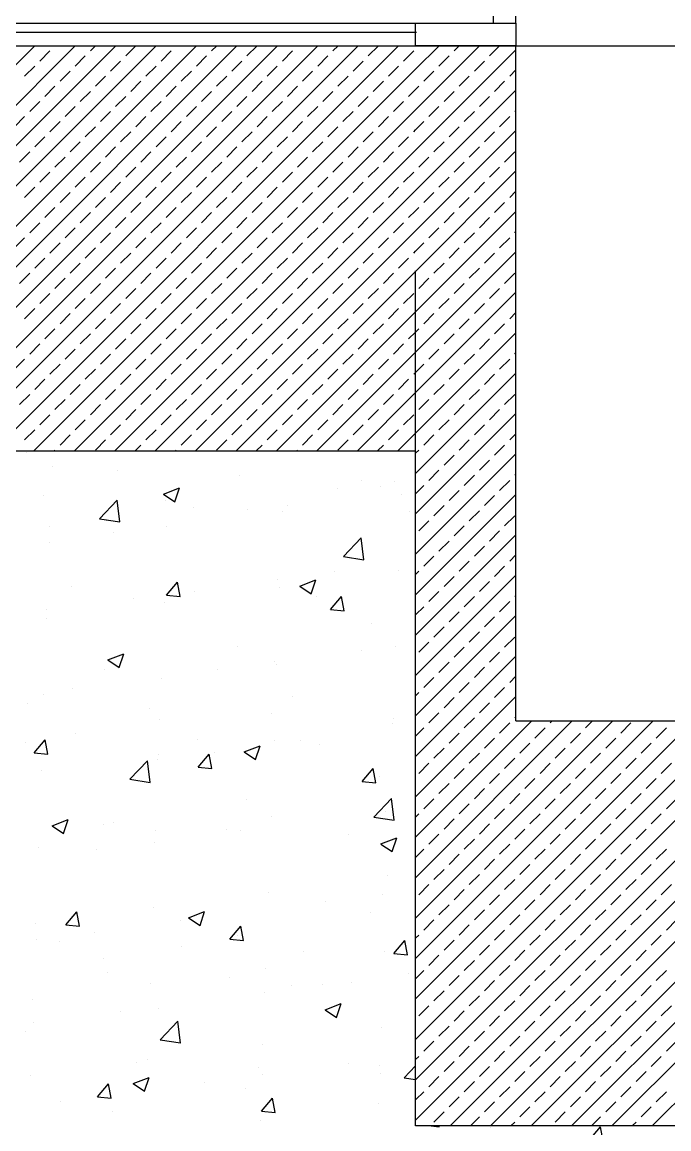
# Model space of a CAD drawing. Header units: millimetres. Extents: x 43168.9 to 43194.6, y -25545.1 to -25543.4.
# Drawn here: x 43181.7017 to 43181.7591, y -25544.8428 to -25544.7445 of the extents above; entities that cross this region are included whole.
import ezdxf

# ---------------------------------------------------------------- set-up
doc = ezdxf.new("R2010")
doc.units = ezdxf.units.MM
doc.header["$LTSCALE"] = 200
doc.linetypes.add('kesit_$0$HIDDEN2', pattern=[0.1875, 0.125, -0.0625])
for name, color, linetype in [('dograma_sgh', 43, 'Continuous'), ('kaplama-gnl_sgh', 30, 'Continuous'), ('kesit_$0$izd-alt_sgh', 8, 'kesit_$0$HIDDEN2'), ('kolon-b.a_sgh', 6, 'Continuous'), ('tarama-betonarme_sgh', 223, 'Continuous'), ('tarama-zemin_sgh', 197, 'Continuous')]:
    doc.layers.add(name, color=color, linetype=linetype)

msp = doc.modelspace()

# ---------------------------------------------------------------- linework, layer by layer
at = {"layer": 'dograma_sgh'}
for p, q in [((43181.743558, -25544.744559), (43181.743558, -25544.660559)), ((43181.745558, -25544.744559), (43181.745558, -25544.660559)), ((43181.736638, -25544.746559), (43181.736638, -25544.744559)), ((43181.736638, -25544.744559), (43181.745558, -25544.744559)), ((43181.745558, -25544.744559), (43181.745558, -25544.746559)), ((43181.745558, -25544.746559), (43181.736638, -25544.746559))]:
    msp.add_line(p, q, dxfattribs=at)
at = {"layer": 'kaplama-gnl_sgh'}
for p, q in [((43181.642638, -25544.744559), (43181.736718, -25544.744559)), ((43181.642638, -25544.745359), (43181.736718, -25544.745359))]:
    msp.add_line(p, q, dxfattribs=at)
at = {"layer": 'kesit_$0$izd-alt_sgh'}
msp.add_line((43181.053617, -25544.746559), (43183.012305, -25544.746559), dxfattribs=at)
at = {"layer": 'kolon-b.a_sgh'}
for p, q in [((43181.143617, -25544.746559), (43181.736638, -25544.746559)), ((43181.745558, -25544.806559), (43181.745558, -25544.746559)), ((43181.736638, -25544.842559), (43181.736638, -25544.766559)), ((43181.135617, -25544.782559), (43181.736638, -25544.782559)), ((43181.745558, -25544.806559), (43181.817638, -25544.806559)), ((43181.825638, -25544.842559), (43181.736638, -25544.842559))]:
    msp.add_line(p, q, dxfattribs=at)
at = {"layer": 'tarama-betonarme_sgh'}
for p, q in [((43181.666806, -25544.782559), (43181.702806, -25544.746559)), ((43181.670398, -25544.782559), (43181.706398, -25544.746559)), ((43181.67399, -25544.782559), (43181.70999, -25544.746559)), ((43181.677582, -25544.782559), (43181.713582, -25544.746559)), ((43181.681174, -25544.782559), (43181.717174, -25544.746559)), ((43181.684766, -25544.782559), (43181.720766, -25544.746559)), ((43181.688358, -25544.782559), (43181.724358, -25544.746559)), ((43181.69195, -25544.782559), (43181.72795, -25544.746559)), ((43181.695542, -25544.782559), (43181.731542, -25544.746559)), ((43181.699135, -25544.782559), (43181.735135, -25544.746559)), ((43181.703246, -25544.747915), (43181.704144, -25544.747017)), ((43181.704593, -25544.746568), (43181.704602, -25544.746559)), ((43181.707736, -25544.747017), (43181.708194, -25544.746559)), ((43181.710879, -25544.747466), (43181.711777, -25544.746568)), ((43181.714022, -25544.747915), (43181.71492, -25544.747017)), ((43181.715369, -25544.746568), (43181.715378, -25544.746559)), ((43181.718512, -25544.747017), (43181.71897, -25544.746559)), ((43181.721655, -25544.747466), (43181.722553, -25544.746568)), ((43181.724798, -25544.747915), (43181.725696, -25544.747017)), ((43181.726145, -25544.746568), (43181.726154, -25544.746559)), ((43181.729288, -25544.747017), (43181.729746, -25544.746559)), ((43181.732431, -25544.747466), (43181.733329, -25544.746568)), ((43181.735574, -25544.747915), (43181.736473, -25544.747017)), ((43181.736638, -25544.748648), (43181.738727, -25544.746559)), ((43181.736638, -25544.75224), (43181.742319, -25544.746559)), ((43181.736638, -25544.755832), (43181.745558, -25544.746912)), ((43181.736922, -25544.746568), (43181.736931, -25544.746559)), ((43181.740065, -25544.747017), (43181.740523, -25544.746559)), ((43181.743208, -25544.747466), (43181.744106, -25544.746568)), ((43181.706389, -25544.748364), (43181.707287, -25544.747466)), ((43181.709532, -25544.748813), (43181.71043, -25544.747915)), ((43181.717165, -25544.748364), (43181.718063, -25544.747466)), ((43181.720308, -25544.748813), (43181.721206, -25544.747915)), ((43181.727941, -25544.748364), (43181.728839, -25544.747466)), ((43181.731084, -25544.748813), (43181.731982, -25544.747915)), ((43181.738718, -25544.748364), (43181.739616, -25544.747466)), ((43181.741861, -25544.748813), (43181.742759, -25544.747915)), ((43181.701899, -25544.749262), (43181.702797, -25544.748364)), ((43181.702727, -25544.782559), (43181.736638, -25544.748648)), ((43181.705042, -25544.749711), (43181.70594, -25544.748813)), ((43181.712675, -25544.749262), (43181.713573, -25544.748364)), ((43181.715818, -25544.749711), (43181.716716, -25544.748813)), ((43181.723451, -25544.749262), (43181.724349, -25544.748364)), ((43181.726594, -25544.749711), (43181.727492, -25544.748813)), ((43181.734227, -25544.749262), (43181.735125, -25544.748364)), ((43181.737371, -25544.749711), (43181.738269, -25544.748813)), ((43181.745004, -25544.749262), (43181.745558, -25544.748708)), ((43181.708185, -25544.75016), (43181.709083, -25544.749262)), ((43181.711328, -25544.750609), (43181.712226, -25544.749711)), ((43181.718961, -25544.75016), (43181.719859, -25544.749262)), ((43181.722104, -25544.750609), (43181.723002, -25544.749711)), ((43181.729737, -25544.75016), (43181.730635, -25544.749262)), ((43181.73288, -25544.750609), (43181.733778, -25544.749711)), ((43181.740514, -25544.75016), (43181.741412, -25544.749262)), ((43181.743657, -25544.750609), (43181.744555, -25544.749711)), ((43181.703695, -25544.751058), (43181.704593, -25544.75016)), ((43181.706838, -25544.751507), (43181.707736, -25544.750609)), ((43181.709981, -25544.751956), (43181.710879, -25544.751058)), ((43181.714471, -25544.751058), (43181.715369, -25544.75016)), ((43181.717614, -25544.751507), (43181.718512, -25544.750609)), ((43181.720757, -25544.751956), (43181.721655, -25544.751058)), ((43181.725247, -25544.751058), (43181.726145, -25544.75016)), ((43181.72839, -25544.751507), (43181.729288, -25544.750609)), ((43181.731533, -25544.751956), (43181.732431, -25544.751058)), ((43181.736024, -25544.751058), (43181.736638, -25544.750444)), ((43181.736638, -25544.750444), (43181.736922, -25544.75016)), ((43181.736638, -25544.759424), (43181.745558, -25544.750504)), ((43181.739167, -25544.751507), (43181.740065, -25544.750609)), ((43181.74231, -25544.751956), (43181.743208, -25544.751058)), ((43181.702348, -25544.752405), (43181.703246, -25544.751507)), ((43181.705491, -25544.752854), (43181.706389, -25544.751956)), ((43181.713124, -25544.752405), (43181.714022, -25544.751507)), ((43181.716267, -25544.752854), (43181.717165, -25544.751956)), ((43181.7239, -25544.752405), (43181.724798, -25544.751507)), ((43181.727043, -25544.752854), (43181.727941, -25544.751956)), ((43181.734676, -25544.752405), (43181.735574, -25544.751507)), ((43181.73782, -25544.752854), (43181.738718, -25544.751956)), ((43181.701001, -25544.753752), (43181.701899, -25544.752854)), ((43181.706319, -25544.782559), (43181.736638, -25544.75224)), ((43181.708634, -25544.753303), (43181.709532, -25544.752405)), ((43181.711777, -25544.753752), (43181.712675, -25544.752854)), ((43181.71941, -25544.753303), (43181.720308, -25544.752405)), ((43181.722553, -25544.753752), (43181.723451, -25544.752854)), ((43181.730186, -25544.753303), (43181.731084, -25544.752405)), ((43181.733329, -25544.753752), (43181.734227, -25544.752854)), ((43181.740963, -25544.753303), (43181.741861, -25544.752405)), ((43181.744106, -25544.753752), (43181.745004, -25544.752854)), ((43181.745453, -25544.752405), (43181.745558, -25544.7523)), ((43181.704144, -25544.754201), (43181.705042, -25544.753303)), ((43181.707287, -25544.75465), (43181.708185, -25544.753752)), ((43181.71492, -25544.754201), (43181.715818, -25544.753303)), ((43181.718063, -25544.75465), (43181.718961, -25544.753752)), ((43181.725696, -25544.754201), (43181.726594, -25544.753303)), ((43181.728839, -25544.75465), (43181.729737, -25544.753752)), ((43181.736473, -25544.754201), (43181.736638, -25544.754036)), ((43181.736638, -25544.754036), (43181.737371, -25544.753303)), ((43181.739616, -25544.75465), (43181.740514, -25544.753752)), ((43181.702797, -25544.755548), (43181.703695, -25544.75465)), ((43181.71043, -25544.755099), (43181.711328, -25544.754201)), ((43181.713573, -25544.755548), (43181.714471, -25544.75465)), ((43181.721206, -25544.755099), (43181.722104, -25544.754201)), ((43181.724349, -25544.755548), (43181.725247, -25544.75465)), ((43181.731982, -25544.755099), (43181.73288, -25544.754201)), ((43181.735125, -25544.755548), (43181.736024, -25544.75465)), ((43181.736638, -25544.763016), (43181.745558, -25544.754096)), ((43181.742759, -25544.755099), (43181.743657, -25544.754201)), ((43181.70145, -25544.756895), (43181.702348, -25544.755997)), ((43181.70594, -25544.755997), (43181.706838, -25544.755099)), ((43181.709083, -25544.756446), (43181.709981, -25544.755548)), ((43181.709911, -25544.782559), (43181.736638, -25544.755832)), ((43181.712226, -25544.756895), (43181.713124, -25544.755997)), ((43181.716716, -25544.755997), (43181.717614, -25544.755099)), ((43181.719859, -25544.756446), (43181.720757, -25544.755548)), ((43181.723002, -25544.756895), (43181.7239, -25544.755997)), ((43181.727492, -25544.755997), (43181.72839, -25544.755099)), ((43181.730635, -25544.756446), (43181.731533, -25544.755548)), ((43181.733778, -25544.756895), (43181.734676, -25544.755997)), ((43181.738269, -25544.755997), (43181.739167, -25544.755099)), ((43181.741412, -25544.756446), (43181.74231, -25544.755548)), ((43181.744555, -25544.756895), (43181.745453, -25544.755997)), ((43181.704593, -25544.757344), (43181.705491, -25544.756446)), ((43181.707736, -25544.757793), (43181.708634, -25544.756895)), ((43181.715369, -25544.757344), (43181.716267, -25544.756446)), ((43181.718512, -25544.757793), (43181.71941, -25544.756895)), ((43181.726145, -25544.757344), (43181.727043, -25544.756446)), ((43181.729288, -25544.757793), (43181.730186, -25544.756895)), ((43181.736922, -25544.757344), (43181.73782, -25544.756446)), ((43181.740065, -25544.757793), (43181.740963, -25544.756895)), ((43181.703246, -25544.758691), (43181.704144, -25544.757793)), ((43181.710879, -25544.758242), (43181.711777, -25544.757344)), ((43181.714022, -25544.758691), (43181.71492, -25544.757793)), ((43181.721655, -25544.758242), (43181.722553, -25544.757344)), ((43181.724798, -25544.758691), (43181.725696, -25544.757793)), ((43181.732431, -25544.758242), (43181.733329, -25544.757344)), ((43181.735574, -25544.758691), (43181.736473, -25544.757793)), ((43181.736638, -25544.766608), (43181.745558, -25544.757688)), ((43181.743208, -25544.758242), (43181.744106, -25544.757344)), ((43181.706389, -25544.75914), (43181.707287, -25544.758242)), ((43181.709532, -25544.759589), (43181.71043, -25544.758691)), ((43181.717165, -25544.75914), (43181.718063, -25544.758242)), ((43181.720308, -25544.759589), (43181.721206, -25544.758691)), ((43181.727941, -25544.75914), (43181.728839, -25544.758242)), ((43181.731084, -25544.759589), (43181.731982, -25544.758691)), ((43181.738718, -25544.75914), (43181.739616, -25544.758242)), ((43181.741861, -25544.759589), (43181.742759, -25544.758691)), ((43181.701899, -25544.760038), (43181.702797, -25544.75914)), ((43181.705042, -25544.760487), (43181.70594, -25544.759589)), ((43181.712675, -25544.760038), (43181.713573, -25544.75914)), ((43181.713503, -25544.782559), (43181.736638, -25544.759424)), ((43181.715818, -25544.760487), (43181.716716, -25544.759589)), ((43181.723451, -25544.760038), (43181.724349, -25544.75914)), ((43181.726594, -25544.760487), (43181.727492, -25544.759589)), ((43181.734227, -25544.760038), (43181.735125, -25544.75914)), ((43181.737371, -25544.760487), (43181.738269, -25544.759589)), ((43181.745004, -25544.760038), (43181.745558, -25544.759484)), ((43181.703695, -25544.761835), (43181.704593, -25544.760936)), ((43181.708185, -25544.760936), (43181.709083, -25544.760038)), ((43181.711328, -25544.761386), (43181.712226, -25544.760487)), ((43181.714471, -25544.761835), (43181.715369, -25544.760936)), ((43181.718961, -25544.760936), (43181.719859, -25544.760038)), ((43181.722104, -25544.761386), (43181.723002, -25544.760487)), ((43181.725247, -25544.761835), (43181.726145, -25544.760936)), ((43181.729737, -25544.760936), (43181.730635, -25544.760038)), ((43181.73288, -25544.761386), (43181.733778, -25544.760487)), ((43181.736638, -25544.76122), (43181.736922, -25544.760936)), ((43181.740514, -25544.760936), (43181.741412, -25544.760038)), ((43181.743657, -25544.761386), (43181.744555, -25544.760487)), ((43181.706838, -25544.762284), (43181.707736, -25544.761386)), ((43181.709981, -25544.762733), (43181.710879, -25544.761835)), ((43181.717614, -25544.762284), (43181.718512, -25544.761386)), ((43181.720757, -25544.762733), (43181.721655, -25544.761835)), ((43181.72839, -25544.762284), (43181.729288, -25544.761386)), ((43181.731533, -25544.762733), (43181.732431, -25544.761835)), ((43181.736024, -25544.761835), (43181.736638, -25544.76122)), ((43181.736638, -25544.770201), (43181.745558, -25544.761281)), ((43181.739167, -25544.762284), (43181.740065, -25544.761386)), ((43181.74231, -25544.762733), (43181.743208, -25544.761835)), ((43181.702348, -25544.763182), (43181.703246, -25544.762284)), ((43181.705491, -25544.763631), (43181.706389, -25544.762733)), ((43181.713124, -25544.763182), (43181.714022, -25544.762284)), ((43181.716267, -25544.763631), (43181.717165, -25544.762733)), ((43181.7239, -25544.763182), (43181.724798, -25544.762284)), ((43181.727043, -25544.763631), (43181.727941, -25544.762733)), ((43181.734676, -25544.763182), (43181.735574, -25544.762284)), ((43181.73782, -25544.763631), (43181.738718, -25544.762733)), ((43181.701001, -25544.764529), (43181.701899, -25544.763631)), ((43181.708634, -25544.76408), (43181.709532, -25544.763182)), ((43181.711777, -25544.764529), (43181.712675, -25544.763631)), ((43181.717095, -25544.782559), (43181.736638, -25544.763016)), ((43181.71941, -25544.76408), (43181.720308, -25544.763182)), ((43181.722553, -25544.764529), (43181.723451, -25544.763631)), ((43181.730186, -25544.76408), (43181.731084, -25544.763182)), ((43181.733329, -25544.764529), (43181.734227, -25544.763631)), ((43181.740963, -25544.76408), (43181.741861, -25544.763182)), ((43181.744106, -25544.764529), (43181.745004, -25544.763631)), ((43181.745453, -25544.763182), (43181.745558, -25544.763077)), ((43181.704144, -25544.764978), (43181.705042, -25544.76408)), ((43181.707287, -25544.765427), (43181.708185, -25544.764529)), ((43181.71492, -25544.764978), (43181.715818, -25544.76408)), ((43181.718063, -25544.765427), (43181.718961, -25544.764529)), ((43181.725696, -25544.764978), (43181.726594, -25544.76408)), ((43181.728839, -25544.765427), (43181.729737, -25544.764529)), ((43181.736473, -25544.764978), (43181.736638, -25544.764812)), ((43181.736638, -25544.764812), (43181.737371, -25544.76408)), ((43181.736638, -25544.773793), (43181.745558, -25544.764873)), ((43181.739616, -25544.765427), (43181.740514, -25544.764529)), ((43181.702797, -25544.766325), (43181.703695, -25544.765427)), ((43181.70594, -25544.766774), (43181.706838, -25544.765876)), ((43181.71043, -25544.765876), (43181.711328, -25544.764978)), ((43181.713573, -25544.766325), (43181.714471, -25544.765427)), ((43181.716716, -25544.766774), (43181.717614, -25544.765876)), ((43181.721206, -25544.765876), (43181.722104, -25544.764978)), ((43181.724349, -25544.766325), (43181.725247, -25544.765427)), ((43181.727492, -25544.766774), (43181.72839, -25544.765876)), ((43181.731982, -25544.765876), (43181.73288, -25544.764978)), ((43181.735125, -25544.766325), (43181.736024, -25544.765427)), ((43181.738269, -25544.766774), (43181.739167, -25544.765876)), ((43181.742759, -25544.765876), (43181.743657, -25544.764978)), ((43181.70145, -25544.767672), (43181.702348, -25544.766774)), ((43181.709083, -25544.767223), (43181.709981, -25544.766325)), ((43181.712226, -25544.767672), (43181.713124, -25544.766774)), ((43181.719859, -25544.767223), (43181.720757, -25544.766325)), ((43181.720687, -25544.782559), (43181.736638, -25544.766608)), ((43181.723002, -25544.767672), (43181.7239, -25544.766774)), ((43181.730635, -25544.767223), (43181.731533, -25544.766325)), ((43181.733778, -25544.767672), (43181.734676, -25544.766774)), ((43181.741412, -25544.767223), (43181.74231, -25544.766325)), ((43181.744555, -25544.767672), (43181.745453, -25544.766774)), ((43181.704593, -25544.768121), (43181.705491, -25544.767223)), ((43181.707736, -25544.76857), (43181.708634, -25544.767672)), ((43181.715369, -25544.768121), (43181.716267, -25544.767223)), ((43181.718512, -25544.76857), (43181.71941, -25544.767672)), ((43181.726145, -25544.768121), (43181.727043, -25544.767223)), ((43181.729288, -25544.76857), (43181.730186, -25544.767672)), ((43181.736922, -25544.768121), (43181.73782, -25544.767223)), ((43181.740065, -25544.76857), (43181.740963, -25544.767672)), ((43181.703246, -25544.769468), (43181.704144, -25544.76857)), ((43181.710879, -25544.769019), (43181.711777, -25544.768121)), ((43181.714022, -25544.769468), (43181.71492, -25544.76857)), ((43181.721655, -25544.769019), (43181.722553, -25544.768121)), ((43181.724798, -25544.769468), (43181.725696, -25544.76857)), ((43181.732431, -25544.769019), (43181.733329, -25544.768121)), ((43181.735574, -25544.769468), (43181.736473, -25544.76857)), ((43181.736638, -25544.777385), (43181.745558, -25544.768465)), ((43181.743208, -25544.769019), (43181.744106, -25544.768121)), ((43181.706389, -25544.769917), (43181.707287, -25544.769019)), ((43181.709532, -25544.770366), (43181.71043, -25544.769468)), ((43181.717165, -25544.769917), (43181.718063, -25544.769019)), ((43181.720308, -25544.770366), (43181.721206, -25544.769468)), ((43181.727941, -25544.769917), (43181.728839, -25544.769019)), ((43181.731084, -25544.770366), (43181.731982, -25544.769468)), ((43181.738718, -25544.769917), (43181.739616, -25544.769019)), ((43181.741861, -25544.770366), (43181.742759, -25544.769468)), ((43181.701899, -25544.770815), (43181.702797, -25544.769917)), ((43181.705042, -25544.771264), (43181.70594, -25544.770366)), ((43181.712675, -25544.770815), (43181.713573, -25544.769917)), ((43181.715818, -25544.771264), (43181.716716, -25544.770366)), ((43181.723451, -25544.770815), (43181.724349, -25544.769917)), ((43181.724279, -25544.782559), (43181.736638, -25544.770201)), ((43181.726594, -25544.771264), (43181.727492, -25544.770366)), ((43181.734227, -25544.770815), (43181.735125, -25544.769917)), ((43181.737371, -25544.771264), (43181.738269, -25544.770366)), ((43181.745004, -25544.770815), (43181.745558, -25544.770261)), ((43181.703695, -25544.772611), (43181.704593, -25544.771713)), ((43181.708185, -25544.771713), (43181.709083, -25544.770815)), ((43181.711328, -25544.772162), (43181.712226, -25544.771264)), ((43181.714471, -25544.772611), (43181.715369, -25544.771713)), ((43181.718961, -25544.771713), (43181.719859, -25544.770815)), ((43181.722104, -25544.772162), (43181.723002, -25544.771264)), ((43181.725247, -25544.772611), (43181.726145, -25544.771713)), ((43181.729737, -25544.771713), (43181.730635, -25544.770815)), ((43181.73288, -25544.772162), (43181.733778, -25544.771264)), ((43181.736638, -25544.771997), (43181.736922, -25544.771713)), ((43181.740514, -25544.771713), (43181.741412, -25544.770815)), ((43181.743657, -25544.772162), (43181.744555, -25544.771264)), ((43181.706838, -25544.77306), (43181.707736, -25544.772162)), ((43181.709981, -25544.773509), (43181.710879, -25544.772611)), ((43181.717614, -25544.77306), (43181.718512, -25544.772162)), ((43181.720757, -25544.773509), (43181.721655, -25544.772611)), ((43181.72839, -25544.77306), (43181.729288, -25544.772162)), ((43181.731533, -25544.773509), (43181.732431, -25544.772611)), ((43181.736024, -25544.772611), (43181.736638, -25544.771997)), ((43181.736638, -25544.780977), (43181.745558, -25544.772057)), ((43181.739167, -25544.77306), (43181.740065, -25544.772162)), ((43181.74231, -25544.773509), (43181.743208, -25544.772611)), ((43181.702348, -25544.773958), (43181.703246, -25544.77306)), ((43181.705491, -25544.774407), (43181.706389, -25544.773509)), ((43181.713124, -25544.773958), (43181.714022, -25544.77306)), ((43181.716267, -25544.774407), (43181.717165, -25544.773509)), ((43181.7239, -25544.773958), (43181.724798, -25544.77306)), ((43181.727043, -25544.774407), (43181.727941, -25544.773509)), ((43181.734676, -25544.773958), (43181.735574, -25544.77306)), ((43181.73782, -25544.774407), (43181.738718, -25544.773509)), ((43181.701001, -25544.775305), (43181.701899, -25544.774407)), ((43181.708634, -25544.774856), (43181.709532, -25544.773958)), ((43181.711777, -25544.775305), (43181.712675, -25544.774407)), ((43181.71941, -25544.774856), (43181.720308, -25544.773958)), ((43181.722553, -25544.775305), (43181.723451, -25544.774407)), ((43181.727871, -25544.782559), (43181.736638, -25544.773793)), ((43181.730186, -25544.774856), (43181.731084, -25544.773958)), ((43181.733329, -25544.775305), (43181.734227, -25544.774407)), ((43181.740963, -25544.774856), (43181.741861, -25544.773958)), ((43181.744106, -25544.775305), (43181.745004, -25544.774407)), ((43181.745453, -25544.773958), (43181.745558, -25544.773853)), ((43181.704144, -25544.775754), (43181.705042, -25544.774856)), ((43181.707287, -25544.776203), (43181.708185, -25544.775305)), ((43181.71492, -25544.775754), (43181.715818, -25544.774856)), ((43181.718063, -25544.776203), (43181.718961, -25544.775305)), ((43181.725696, -25544.775754), (43181.726594, -25544.774856)), ((43181.728839, -25544.776203), (43181.729737, -25544.775305)), ((43181.736473, -25544.775754), (43181.736638, -25544.775589)), ((43181.736638, -25544.775589), (43181.737371, -25544.774856)), ((43181.736638, -25544.784569), (43181.745558, -25544.775649)), ((43181.739616, -25544.776203), (43181.740514, -25544.775305)), ((43181.702797, -25544.777101), (43181.703695, -25544.776203)), ((43181.70594, -25544.77755), (43181.706838, -25544.776652)), ((43181.71043, -25544.776652), (43181.711328, -25544.775754)), ((43181.713573, -25544.777101), (43181.714471, -25544.776203)), ((43181.716716, -25544.77755), (43181.717614, -25544.776652)), ((43181.721206, -25544.776652), (43181.722104, -25544.775754)), ((43181.724349, -25544.777101), (43181.725247, -25544.776203)), ((43181.727492, -25544.77755), (43181.72839, -25544.776652)), ((43181.731982, -25544.776652), (43181.73288, -25544.775754)), ((43181.735125, -25544.777101), (43181.736024, -25544.776203)), ((43181.738269, -25544.77755), (43181.739167, -25544.776652)), ((43181.742759, -25544.776652), (43181.743657, -25544.775754)), ((43181.70145, -25544.778448), (43181.702348, -25544.77755)), ((43181.709083, -25544.777999), (43181.709981, -25544.777101)), ((43181.712226, -25544.778448), (43181.713124, -25544.77755)), ((43181.719859, -25544.777999), (43181.720757, -25544.777101)), ((43181.723002, -25544.778448), (43181.7239, -25544.77755)), ((43181.730635, -25544.777999), (43181.731533, -25544.777101)), ((43181.731464, -25544.782559), (43181.736638, -25544.777385)), ((43181.733778, -25544.778448), (43181.734676, -25544.77755)), ((43181.741412, -25544.777999), (43181.74231, -25544.777101)), ((43181.744555, -25544.778448), (43181.745453, -25544.77755)), ((43181.704593, -25544.778897), (43181.705491, -25544.777999)), ((43181.707736, -25544.779346), (43181.708634, -25544.778448)), ((43181.715369, -25544.778897), (43181.716267, -25544.777999)), ((43181.718512, -25544.779346), (43181.71941, -25544.778448)), ((43181.726145, -25544.778897), (43181.727043, -25544.777999)), ((43181.729288, -25544.779346), (43181.730186, -25544.778448)), ((43181.736922, -25544.778897), (43181.73782, -25544.777999)), ((43181.740065, -25544.779346), (43181.740963, -25544.778448)), ((43181.703246, -25544.780244), (43181.704144, -25544.779346)), ((43181.710879, -25544.779795), (43181.711777, -25544.778897)), ((43181.714022, -25544.780244), (43181.71492, -25544.779346)), ((43181.721655, -25544.779795), (43181.722553, -25544.778897)), ((43181.724798, -25544.780244), (43181.725696, -25544.779346)), ((43181.732431, -25544.779795), (43181.733329, -25544.778897)), ((43181.735574, -25544.780244), (43181.736473, -25544.779346)), ((43181.736638, -25544.788161), (43181.745558, -25544.779241)), ((43181.743208, -25544.779795), (43181.744106, -25544.778897)), ((43181.706389, -25544.780693), (43181.707287, -25544.779795)), ((43181.709532, -25544.781142), (43181.71043, -25544.780244)), ((43181.717165, -25544.780693), (43181.718063, -25544.779795)), ((43181.720308, -25544.781142), (43181.721206, -25544.780244)), ((43181.727941, -25544.780693), (43181.728839, -25544.779795)), ((43181.731084, -25544.781142), (43181.731982, -25544.780244)), ((43181.738718, -25544.780693), (43181.739616, -25544.779795)), ((43181.741861, -25544.781142), (43181.742759, -25544.780244)), ((43181.701899, -25544.781591), (43181.702797, -25544.780693)), ((43181.705042, -25544.78204), (43181.70594, -25544.781142)), ((43181.708185, -25544.782489), (43181.709083, -25544.781591)), ((43181.712675, -25544.781591), (43181.713573, -25544.780693)), ((43181.715818, -25544.78204), (43181.716716, -25544.781142)), ((43181.718961, -25544.782489), (43181.719859, -25544.781591)), ((43181.723451, -25544.781591), (43181.724349, -25544.780693)), ((43181.726594, -25544.78204), (43181.727492, -25544.781142)), ((43181.729737, -25544.782489), (43181.730635, -25544.781591)), ((43181.734227, -25544.781591), (43181.735125, -25544.780693)), ((43181.735056, -25544.782559), (43181.736638, -25544.780977)), ((43181.737371, -25544.78204), (43181.738269, -25544.781142)), ((43181.740514, -25544.782489), (43181.741412, -25544.781591)), ((43181.745004, -25544.781591), (43181.745558, -25544.781037)), ((43181.704523, -25544.782559), (43181.704593, -25544.782489)), ((43181.711707, -25544.782559), (43181.712226, -25544.78204)), ((43181.715299, -25544.782559), (43181.715369, -25544.782489)), ((43181.722483, -25544.782559), (43181.723002, -25544.78204)), ((43181.726075, -25544.782559), (43181.726145, -25544.782489)), ((43181.73326, -25544.782559), (43181.733778, -25544.78204)), ((43181.736638, -25544.782773), (43181.736922, -25544.782489)), ((43181.743657, -25544.782938), (43181.744555, -25544.78204)), ((43181.736638, -25544.791753), (43181.745558, -25544.782833)), ((43181.739167, -25544.783836), (43181.740065, -25544.782938)), ((43181.74231, -25544.784285), (43181.743208, -25544.783387)), ((43181.73782, -25544.785183), (43181.738718, -25544.784285)), ((43181.740963, -25544.785632), (43181.741861, -25544.784734)), ((43181.744106, -25544.786081), (43181.745004, -25544.785183)), ((43181.745453, -25544.784734), (43181.745558, -25544.784629)), ((43181.736638, -25544.786365), (43181.737371, -25544.785632)), ((43181.736638, -25544.795345), (43181.745558, -25544.786425)), ((43181.739616, -25544.786979), (43181.740514, -25544.786081)), ((43181.742759, -25544.787428), (43181.743657, -25544.78653)), ((43181.738269, -25544.788326), (43181.739167, -25544.787428)), ((43181.741412, -25544.788775), (43181.74231, -25544.787877)), ((43181.744555, -25544.789224), (43181.745453, -25544.788326)), ((43181.736922, -25544.789673), (43181.73782, -25544.788775)), ((43181.740065, -25544.790122), (43181.740963, -25544.789224)), ((43181.736638, -25544.798937), (43181.745558, -25544.790017)), ((43181.743208, -25544.790571), (43181.744106, -25544.789673)), ((43181.738718, -25544.791469), (43181.739616, -25544.790571)), ((43181.741861, -25544.791918), (43181.742759, -25544.79102)), ((43181.737371, -25544.792816), (43181.738269, -25544.791918)), ((43181.740514, -25544.793265), (43181.741412, -25544.792367)), ((43181.745004, -25544.792367), (43181.745558, -25544.791813)), ((43181.736638, -25544.793549), (43181.736922, -25544.793265)), ((43181.743657, -25544.793714), (43181.744555, -25544.792816)), ((43181.736638, -25544.802529), (43181.745558, -25544.793609)), ((43181.739167, -25544.794612), (43181.740065, -25544.793714)), ((43181.74231, -25544.795061), (43181.743208, -25544.794163)), ((43181.73782, -25544.795959), (43181.738718, -25544.795061)), ((43181.740963, -25544.796409), (43181.741861, -25544.79551)), ((43181.744106, -25544.796858), (43181.745004, -25544.795959)), ((43181.745453, -25544.79551), (43181.745558, -25544.795406)), ((43181.736638, -25544.797141), (43181.737371, -25544.796409)), ((43181.736638, -25544.806122), (43181.745558, -25544.797202)), ((43181.739616, -25544.797756), (43181.740514, -25544.796858)), ((43181.742759, -25544.798205), (43181.743657, -25544.797307)), ((43181.738269, -25544.799103), (43181.739167, -25544.798205)), ((43181.741412, -25544.799552), (43181.74231, -25544.798654)), ((43181.744555, -25544.800001), (43181.745453, -25544.799103)), ((43181.736922, -25544.80045), (43181.73782, -25544.799552)), ((43181.740065, -25544.800899), (43181.740963, -25544.800001)), ((43181.736638, -25544.809714), (43181.745558, -25544.800794)), ((43181.743208, -25544.801348), (43181.744106, -25544.80045)), ((43181.738718, -25544.802246), (43181.739616, -25544.801348)), ((43181.741861, -25544.802695), (43181.742759, -25544.801797)), ((43181.737371, -25544.803593), (43181.738269, -25544.802695)), ((43181.740514, -25544.804042), (43181.741412, -25544.803144)), ((43181.745004, -25544.803144), (43181.745558, -25544.80259)), ((43181.736638, -25544.804326), (43181.736922, -25544.804042)), ((43181.743657, -25544.804491), (43181.744555, -25544.803593)), ((43181.736638, -25544.813306), (43181.745558, -25544.804386)), ((43181.739167, -25544.805389), (43181.740065, -25544.804491)), ((43181.74231, -25544.805838), (43181.743208, -25544.80494)), ((43181.73782, -25544.806736), (43181.738718, -25544.805838)), ((43181.745453, -25544.806287), (43181.745558, -25544.806182)), ((43181.736638, -25544.816898), (43181.746977, -25544.806559)), ((43181.736638, -25544.82049), (43181.750569, -25544.806559)), ((43181.736638, -25544.824082), (43181.754161, -25544.806559)), ((43181.736638, -25544.827674), (43181.757753, -25544.806559)), ((43181.736638, -25544.831266), (43181.761345, -25544.806559)), ((43181.736638, -25544.834858), (43181.764937, -25544.806559)), ((43181.736638, -25544.83845), (43181.768529, -25544.806559)), ((43181.736638, -25544.842043), (43181.772121, -25544.806559)), ((43181.736638, -25544.807918), (43181.737371, -25544.807185)), ((43181.739713, -25544.842559), (43181.775713, -25544.806559)), ((43181.740963, -25544.807185), (43181.741861, -25544.806287)), ((43181.743306, -25544.842559), (43181.779306, -25544.806559)), ((43181.744106, -25544.807634), (43181.745004, -25544.806736)), ((43181.746898, -25544.842559), (43181.782898, -25544.806559)), ((43181.747249, -25544.808083), (43181.748147, -25544.807185)), ((43181.748596, -25544.806736), (43181.748773, -25544.806559)), ((43181.75049, -25544.842559), (43181.78649, -25544.806559)), ((43181.751739, -25544.807185), (43181.752365, -25544.806559)), ((43181.754082, -25544.842559), (43181.790082, -25544.806559)), ((43181.754882, -25544.807634), (43181.75578, -25544.806736)), ((43181.757674, -25544.842559), (43181.793674, -25544.806559)), ((43181.758025, -25544.808083), (43181.758923, -25544.807185)), ((43181.739616, -25544.808532), (43181.740514, -25544.807634)), ((43181.742759, -25544.808981), (43181.743657, -25544.808083)), ((43181.750392, -25544.808532), (43181.75129, -25544.807634)), ((43181.753535, -25544.808981), (43181.754433, -25544.808083)), ((43181.738269, -25544.809879), (43181.739167, -25544.808981)), ((43181.745902, -25544.80943), (43181.7468, -25544.808532)), ((43181.749045, -25544.809879), (43181.749943, -25544.808981)), ((43181.756678, -25544.80943), (43181.757576, -25544.808532)), ((43181.741412, -25544.810328), (43181.74231, -25544.80943)), ((43181.744555, -25544.810777), (43181.745453, -25544.809879)), ((43181.752188, -25544.810328), (43181.753086, -25544.80943)), ((43181.755331, -25544.810777), (43181.756229, -25544.809879)), ((43181.736922, -25544.811226), (43181.73782, -25544.810328)), ((43181.740065, -25544.811675), (43181.740963, -25544.810777)), ((43181.747698, -25544.811226), (43181.748596, -25544.810328)), ((43181.750841, -25544.811675), (43181.751739, -25544.810777)), ((43181.758474, -25544.811226), (43181.759372, -25544.810328)), ((43181.743208, -25544.812124), (43181.744106, -25544.811226)), ((43181.746351, -25544.812573), (43181.747249, -25544.811675)), ((43181.753984, -25544.812124), (43181.754882, -25544.811226)), ((43181.757127, -25544.812573), (43181.758025, -25544.811675)), ((43181.738718, -25544.813022), (43181.739616, -25544.812124)), ((43181.741861, -25544.813471), (43181.742759, -25544.812573)), ((43181.745004, -25544.81392), (43181.745902, -25544.813022)), ((43181.749494, -25544.813022), (43181.750392, -25544.812124)), ((43181.752637, -25544.813471), (43181.753535, -25544.812573)), ((43181.75578, -25544.81392), (43181.756678, -25544.813022)), ((43181.737371, -25544.814369), (43181.738269, -25544.813471)), ((43181.740514, -25544.814818), (43181.741412, -25544.81392)), ((43181.748147, -25544.814369), (43181.749045, -25544.813471)), ((43181.75129, -25544.814818), (43181.752188, -25544.81392)), ((43181.758923, -25544.814369), (43181.759821, -25544.813471)), ((43181.736638, -25544.815102), (43181.736922, -25544.814818)), ((43181.743657, -25544.815267), (43181.744555, -25544.814369)), ((43181.7468, -25544.815716), (43181.747698, -25544.814818)), ((43181.754433, -25544.815267), (43181.755331, -25544.814369)), ((43181.757576, -25544.815716), (43181.758474, -25544.814818)), ((43181.739167, -25544.816165), (43181.740065, -25544.815267)), ((43181.74231, -25544.816614), (43181.743208, -25544.815716)), ((43181.749943, -25544.816165), (43181.750841, -25544.815267)), ((43181.753086, -25544.816614), (43181.753984, -25544.815716)), ((43181.73782, -25544.817512), (43181.738718, -25544.816614)), ((43181.745453, -25544.817063), (43181.746351, -25544.816165)), ((43181.748596, -25544.817512), (43181.749494, -25544.816614)), ((43181.756229, -25544.817063), (43181.757127, -25544.816165)), ((43181.736638, -25544.818694), (43181.737371, -25544.817961)), ((43181.740963, -25544.817961), (43181.741861, -25544.817063)), ((43181.744106, -25544.81841), (43181.745004, -25544.817512)), ((43181.747249, -25544.818859), (43181.748147, -25544.817961)), ((43181.751739, -25544.817961), (43181.752637, -25544.817063)), ((43181.754882, -25544.81841), (43181.75578, -25544.817512)), ((43181.758025, -25544.818859), (43181.758923, -25544.817961)), ((43181.739616, -25544.819308), (43181.740514, -25544.81841)), ((43181.742759, -25544.819757), (43181.743657, -25544.818859)), ((43181.750392, -25544.819308), (43181.75129, -25544.81841)), ((43181.753535, -25544.819757), (43181.754433, -25544.818859)), ((43181.738269, -25544.820655), (43181.739167, -25544.819757)), ((43181.745902, -25544.820206), (43181.7468, -25544.819308)), ((43181.749045, -25544.820655), (43181.749943, -25544.819757)), ((43181.756678, -25544.820206), (43181.757576, -25544.819308)), ((43181.741412, -25544.821104), (43181.74231, -25544.820206)), ((43181.744555, -25544.821553), (43181.745453, -25544.820655)), ((43181.752188, -25544.821104), (43181.753086, -25544.820206)), ((43181.755331, -25544.821553), (43181.756229, -25544.820655)), ((43181.736922, -25544.822002), (43181.73782, -25544.821104)), ((43181.740065, -25544.822451), (43181.740963, -25544.821553)), ((43181.747698, -25544.822002), (43181.748596, -25544.821104)), ((43181.750841, -25544.822451), (43181.751739, -25544.821553)), ((43181.758474, -25544.822002), (43181.759372, -25544.821104)), ((43181.738718, -25544.823798), (43181.739616, -25544.8229)), ((43181.743208, -25544.8229), (43181.744106, -25544.822002)), ((43181.746351, -25544.823349), (43181.747249, -25544.822451)), ((43181.749494, -25544.823798), (43181.750392, -25544.8229)), ((43181.753984, -25544.8229), (43181.754882, -25544.822002)), ((43181.757127, -25544.823349), (43181.758025, -25544.822451)), ((43181.741861, -25544.824247), (43181.742759, -25544.823349)), ((43181.745004, -25544.824696), (43181.745902, -25544.823798)), ((43181.752637, -25544.824247), (43181.753535, -25544.823349)), ((43181.75578, -25544.824696), (43181.756678, -25544.823798)), ((43181.737371, -25544.825145), (43181.738269, -25544.824247)), ((43181.740514, -25544.825594), (43181.741412, -25544.824696)), ((43181.748147, -25544.825145), (43181.749045, -25544.824247)), ((43181.75129, -25544.825594), (43181.752188, -25544.824696)), ((43181.758923, -25544.825145), (43181.759821, -25544.824247)), ((43181.736638, -25544.825878), (43181.736922, -25544.825594)), ((43181.743657, -25544.826043), (43181.744555, -25544.825145)), ((43181.7468, -25544.826492), (43181.747698, -25544.825594)), ((43181.754433, -25544.826043), (43181.755331, -25544.825145)), ((43181.757576, -25544.826492), (43181.758474, -25544.825594)), ((43181.739167, -25544.826941), (43181.740065, -25544.826043)), ((43181.74231, -25544.82739), (43181.743208, -25544.826492)), ((43181.749943, -25544.826941), (43181.750841, -25544.826043)), ((43181.753086, -25544.82739), (43181.753984, -25544.826492)), ((43181.73782, -25544.828288), (43181.738718, -25544.82739)), ((43181.740963, -25544.828737), (43181.741861, -25544.827839)), ((43181.745453, -25544.827839), (43181.746351, -25544.826941)), ((43181.748596, -25544.828288), (43181.749494, -25544.82739)), ((43181.751739, -25544.828737), (43181.752637, -25544.827839)), ((43181.756229, -25544.827839), (43181.757127, -25544.826941)), ((43181.736638, -25544.82947), (43181.737371, -25544.828737)), ((43181.744106, -25544.829186), (43181.745004, -25544.828288)), ((43181.747249, -25544.829635), (43181.748147, -25544.828737)), ((43181.754882, -25544.829186), (43181.75578, -25544.828288)), ((43181.758025, -25544.829635), (43181.758923, -25544.828737)), ((43181.739616, -25544.830084), (43181.740514, -25544.829186)), ((43181.742759, -25544.830533), (43181.743657, -25544.829635)), ((43181.750392, -25544.830084), (43181.75129, -25544.829186)), ((43181.753535, -25544.830533), (43181.754433, -25544.829635)), ((43181.738269, -25544.831432), (43181.739167, -25544.830533)), ((43181.745902, -25544.830982), (43181.7468, -25544.830084)), ((43181.749045, -25544.831432), (43181.749943, -25544.830533)), ((43181.756678, -25544.830982), (43181.757576, -25544.830084)), ((43181.741412, -25544.831881), (43181.74231, -25544.830982)), ((43181.744555, -25544.83233), (43181.745453, -25544.831432)), ((43181.752188, -25544.831881), (43181.753086, -25544.830982)), ((43181.755331, -25544.83233), (43181.756229, -25544.831432)), ((43181.736922, -25544.832779), (43181.73782, -25544.831881)), ((43181.740065, -25544.833228), (43181.740963, -25544.83233)), ((43181.747698, -25544.832779), (43181.748596, -25544.831881)), ((43181.750841, -25544.833228), (43181.751739, -25544.83233)), ((43181.758474, -25544.832779), (43181.759372, -25544.831881)), ((43181.738718, -25544.834575), (43181.739616, -25544.833677)), ((43181.743208, -25544.833677), (43181.744106, -25544.832779)), ((43181.746351, -25544.834126), (43181.747249, -25544.833228)), ((43181.749494, -25544.834575), (43181.750392, -25544.833677)), ((43181.753984, -25544.833677), (43181.754882, -25544.832779)), ((43181.757127, -25544.834126), (43181.758025, -25544.833228)), ((43181.741861, -25544.835024), (43181.742759, -25544.834126)), ((43181.745004, -25544.835473), (43181.745902, -25544.834575)), ((43181.752637, -25544.835024), (43181.753535, -25544.834126)), ((43181.75578, -25544.835473), (43181.756678, -25544.834575)), ((43181.737371, -25544.835922), (43181.738269, -25544.835024)), ((43181.740514, -25544.836371), (43181.741412, -25544.835473)), ((43181.748147, -25544.835922), (43181.749045, -25544.835024)), ((43181.75129, -25544.836371), (43181.752188, -25544.835473)), ((43181.758923, -25544.835922), (43181.759821, -25544.835024)), ((43181.736638, -25544.836654), (43181.736922, -25544.836371)), ((43181.743657, -25544.83682), (43181.744555, -25544.835922)), ((43181.7468, -25544.837269), (43181.747698, -25544.836371)), ((43181.754433, -25544.83682), (43181.755331, -25544.835922)), ((43181.757576, -25544.837269), (43181.758474, -25544.836371)), ((43181.739167, -25544.837718), (43181.740065, -25544.83682)), ((43181.74231, -25544.838167), (43181.743208, -25544.837269)), ((43181.749943, -25544.837718), (43181.750841, -25544.83682)), ((43181.753086, -25544.838167), (43181.753984, -25544.837269)), ((43181.73782, -25544.839065), (43181.738718, -25544.838167)), ((43181.740963, -25544.839514), (43181.741861, -25544.838616)), ((43181.745453, -25544.838616), (43181.746351, -25544.837718)), ((43181.748596, -25544.839065), (43181.749494, -25544.838167)), ((43181.751739, -25544.839514), (43181.752637, -25544.838616)), ((43181.756229, -25544.838616), (43181.757127, -25544.837718)), ((43181.736638, -25544.840247), (43181.737371, -25544.839514)), ((43181.744106, -25544.839963), (43181.745004, -25544.839065)), ((43181.747249, -25544.840412), (43181.748147, -25544.839514)), ((43181.754882, -25544.839963), (43181.75578, -25544.839065)), ((43181.758025, -25544.840412), (43181.758923, -25544.839514)), ((43181.739616, -25544.840861), (43181.740514, -25544.839963)), ((43181.742759, -25544.84131), (43181.743657, -25544.840412)), ((43181.750392, -25544.840861), (43181.75129, -25544.839963)), ((43181.753535, -25544.84131), (43181.754433, -25544.840412)), ((43181.738269, -25544.842208), (43181.739167, -25544.84131)), ((43181.745902, -25544.841759), (43181.7468, -25544.840861)), ((43181.749045, -25544.842208), (43181.749943, -25544.84131)), ((43181.756678, -25544.841759), (43181.757576, -25544.840861)), ((43181.74151, -25544.842559), (43181.74231, -25544.841759)), ((43181.745102, -25544.842559), (43181.745453, -25544.842208)), ((43181.752286, -25544.842559), (43181.753086, -25544.841759)), ((43181.755878, -25544.842559), (43181.756229, -25544.842208))]:
    msp.add_line(p, q, dxfattribs=at)
at = {"layer": 'tarama-zemin_sgh'}
for p, q in [((43181.702062, -25544.782711), (43181.702062, -25544.782711)), ((43181.704353, -25544.783949), (43181.704353, -25544.783949)), ((43181.710143, -25544.784269), (43181.710143, -25544.784269)), ((43181.720991, -25544.784727), (43181.720991, -25544.784727)), ((43181.731838, -25544.785186), (43181.731838, -25544.785186)), ((43181.734796, -25544.785278), (43181.734796, -25544.785278)), ((43181.714231, -25544.786399), (43181.715654, -25544.785853)), ((43181.714231, -25544.7864), (43181.715242, -25544.787082)), ((43181.715242, -25544.787082), (43181.715654, -25544.785854)), ((43181.729709, -25544.785948), (43181.729709, -25544.785948)), ((43181.733523, -25544.785754), (43181.733523, -25544.785754)), ((43181.735357, -25544.786458), (43181.735357, -25544.786458)), ((43181.703581, -25544.78654), (43181.703581, -25544.78654)), ((43181.708538, -25544.788588), (43181.710121, -25544.786939)), ((43181.710345, -25544.788869), (43181.71012, -25544.786939)), ((43181.714428, -25544.786999), (43181.714428, -25544.786999)), ((43181.725275, -25544.787457), (43181.725275, -25544.787457)), ((43181.716876, -25544.787637), (43181.716876, -25544.787637)), ((43181.721673, -25544.787788), (43181.721673, -25544.787788)), ((43181.724803, -25544.787982), (43181.724803, -25544.787982)), ((43181.736122, -25544.787915), (43181.736122, -25544.787915)), ((43181.704093, -25544.78932), (43181.704093, -25544.78932)), ((43181.708538, -25544.788588), (43181.710345, -25544.788868)), ((43181.70918, -25544.788651), (43181.70918, -25544.788651)), ((43181.714539, -25544.789283), (43181.714539, -25544.789283)), ((43181.709823, -25544.789823), (43181.709823, -25544.789823)), ((43181.730224, -25544.791952), (43181.731807, -25544.790302)), ((43181.732031, -25544.792232), (43181.731807, -25544.790302)), ((43181.704106, -25544.790713), (43181.704106, -25544.790713)), ((43181.730224, -25544.791951), (43181.732031, -25544.792231)), ((43181.72945, -25544.793293), (43181.72945, -25544.793293)), ((43181.73511, -25544.793223), (43181.73511, -25544.793223)), ((43181.714494, -25544.795387), (43181.715473, -25544.794219)), ((43181.715706, -25544.795494), (43181.715471, -25544.79422)), ((43181.724363, -25544.793962), (43181.724363, -25544.793962)), ((43181.72636, -25544.794581), (43181.727783, -25544.794035)), ((43181.727371, -25544.795263), (43181.727783, -25544.794035)), ((43181.706101, -25544.794598), (43181.706101, -25544.794598)), ((43181.714494, -25544.795387), (43181.715708, -25544.795493)), ((43181.716948, -25544.795056), (43181.716948, -25544.795056)), ((43181.724556, -25544.794746), (43181.724556, -25544.794746)), ((43181.72636, -25544.794581), (43181.727371, -25544.795263)), ((43181.71153, -25544.795652), (43181.71153, -25544.795652)), ((43181.714292, -25544.796047), (43181.714292, -25544.796047)), ((43181.727795, -25544.795514), (43181.727795, -25544.795514)), ((43181.729068, -25544.796662), (43181.730048, -25544.795495)), ((43181.730281, -25544.796769), (43181.730046, -25544.795495)), ((43181.703834, -25544.796665), (43181.703834, -25544.796665)), ((43181.729068, -25544.796662), (43181.730283, -25544.796768)), ((43181.703859, -25544.797478), (43181.703859, -25544.797478)), ((43181.732684, -25544.797879), (43181.732684, -25544.797879)), ((43181.720834, -25544.799913), (43181.720834, -25544.799913)), ((43181.7318, -25544.800294), (43181.7318, -25544.800294)), ((43181.734863, -25544.799987), (43181.734863, -25544.799987)), ((43181.709287, -25544.801135), (43181.71071, -25544.800588)), ((43181.709287, -25544.801135), (43181.710297, -25544.801817)), ((43181.710297, -25544.801817), (43181.710709, -25544.800589)), ((43181.708984, -25544.801947), (43181.708984, -25544.801947)), ((43181.719018, -25544.801977), (43181.719018, -25544.801977)), ((43181.724104, -25544.801307), (43181.724104, -25544.801307)), ((43181.724309, -25544.801511), (43181.724309, -25544.801511)), ((43181.714045, -25544.802811), (43181.714045, -25544.802811)), ((43181.706184, -25544.803666), (43181.706184, -25544.803666)), ((43181.702144, -25544.804981), (43181.702144, -25544.804981)), ((43181.703612, -25544.804242), (43181.703612, -25544.804242)), ((43181.725703, -25544.804374), (43181.725703, -25544.804374)), ((43181.712991, -25544.80544), (43181.712991, -25544.80544)), ((43181.723838, -25544.805898), (43181.723838, -25544.805898)), ((43181.713853, -25544.806408), (43181.713853, -25544.806408)), ((43181.734615, -25544.806752), (43181.734615, -25544.806752)), ((43181.734686, -25544.806356), (43181.734686, -25544.806356)), ((43181.706428, -25544.807711), (43181.706428, -25544.807711)), ((43181.717276, -25544.808169), (43181.717276, -25544.808169)), ((43181.702002, -25544.808443), (43181.702002, -25544.808443)), ((43181.702738, -25544.809396), (43181.703718, -25544.808229)), ((43181.703951, -25544.809503), (43181.703716, -25544.808229)), ((43181.721416, -25544.809316), (43181.722839, -25544.80877)), ((43181.722427, -25544.809998), (43181.722839, -25544.80877)), ((43181.724062, -25544.808275), (43181.724062, -25544.808275)), ((43181.726455, -25544.808308), (43181.726455, -25544.808308)), ((43181.728123, -25544.808627), (43181.728123, -25544.808627)), ((43181.702738, -25544.809396), (43181.703953, -25544.809503)), ((43181.711232, -25544.811746), (43181.712815, -25544.810096)), ((43181.713039, -25544.812026), (43181.712814, -25544.810096)), ((43181.713672, -25544.809991), (43181.713672, -25544.809991)), ((43181.713798, -25544.809576), (43181.713798, -25544.809576)), ((43181.717313, -25544.810671), (43181.718293, -25544.809504)), ((43181.718526, -25544.810778), (43181.718291, -25544.809504)), ((43181.718759, -25544.809322), (43181.718759, -25544.809322)), ((43181.721416, -25544.809316), (43181.722427, -25544.809998)), ((43181.703365, -25544.811007), (43181.703365, -25544.811007)), ((43181.717313, -25544.810672), (43181.718528, -25544.810778)), ((43181.731888, -25544.811947), (43181.732867, -25544.810779)), ((43181.7331, -25544.812053), (43181.732865, -25544.81078)), ((43181.711232, -25544.811745), (43181.713039, -25544.812026)), ((43181.731888, -25544.811947), (43181.733102, -25544.812053)), ((43181.733463, -25544.811485), (43181.733463, -25544.811485)), ((43181.721613, -25544.813519), (43181.721613, -25544.813519)), ((43181.732918, -25544.815109), (43181.734501, -25544.81346)), ((43181.734368, -25544.813516), (43181.734368, -25544.813516)), ((43181.734725, -25544.81539), (43181.734501, -25544.81346)), ((43181.723814, -25544.815039), (43181.723814, -25544.815039)), ((43181.733942, -25544.814633), (43181.733942, -25544.814633)), ((43181.704343, -25544.81587), (43181.705766, -25544.815323)), ((43181.704343, -25544.81587), (43181.705353, -25544.816552)), ((43181.705353, -25544.816552), (43181.705765, -25544.815324)), ((43181.708948, -25544.815769), (43181.708948, -25544.815769)), ((43181.709763, -25544.815554), (43181.709763, -25544.815554)), ((43181.732918, -25544.815109), (43181.734725, -25544.815389)), ((43181.713551, -25544.81634), (43181.713551, -25544.81634)), ((43181.719796, -25544.816227), (43181.719796, -25544.816227)), ((43181.721109, -25544.816323), (43181.721109, -25544.816323)), ((43181.730643, -25544.816685), (43181.730643, -25544.816685)), ((43181.733545, -25544.817497), (43181.734968, -25544.816951)), ((43181.734556, -25544.818179), (43181.734968, -25544.816951)), ((43181.703118, -25544.817771), (43181.703118, -25544.817771)), ((43181.708326, -25544.818006), (43181.708326, -25544.818006)), ((43181.713413, -25544.817336), (43181.713413, -25544.817336)), ((43181.733545, -25544.817498), (43181.734556, -25544.818179)), ((43181.734121, -25544.82028), (43181.734121, -25544.82028)), ((43181.723567, -25544.821804), (43181.723567, -25544.821804)), ((43181.728597, -25544.822648), (43181.728597, -25544.822648)), ((43181.733684, -25544.821978), (43181.733684, -25544.821978)), ((43181.705558, -25544.824681), (43181.706537, -25544.823513)), ((43181.70677, -25544.824788), (43181.706535, -25544.823514)), ((43181.713304, -25544.823105), (43181.713304, -25544.823105)), ((43181.716472, -25544.824051), (43181.717895, -25544.823505)), ((43181.717482, -25544.824733), (43181.717894, -25544.823505)), ((43181.732624, -25544.82361), (43181.732624, -25544.82361)), ((43181.702871, -25544.824535), (43181.702871, -25544.824535)), ((43181.705558, -25544.824681), (43181.706772, -25544.824787)), ((43181.715764, -25544.824337), (43181.715764, -25544.824337)), ((43181.716472, -25544.824051), (43181.717482, -25544.824733)), ((43181.720132, -25544.825956), (43181.721112, -25544.824789)), ((43181.721345, -25544.826063), (43181.72111, -25544.824789)), ((43181.708068, -25544.82535), (43181.708068, -25544.82535)), ((43181.720774, -25544.825644), (43181.720774, -25544.825644)), ((43181.702981, -25544.82602), (43181.702981, -25544.82602)), ((43181.704991, -25544.826152), (43181.704991, -25544.826152)), ((43181.715839, -25544.82661), (43181.715839, -25544.82661)), ((43181.720132, -25544.825956), (43181.721347, -25544.826062)), ((43181.734707, -25544.827231), (43181.735687, -25544.826064)), ((43181.73592, -25544.827338), (43181.735685, -25544.826064)), ((43181.708924, -25544.827678), (43181.708924, -25544.827678)), ((43181.726686, -25544.827069), (43181.726686, -25544.827069)), ((43181.733874, -25544.827045), (43181.733874, -25544.827045)), ((43181.734707, -25544.827231), (43181.735922, -25544.827337)), ((43181.72332, -25544.828568), (43181.72332, -25544.828568)), ((43181.709276, -25544.828881), (43181.709276, -25544.828881)), ((43181.720123, -25544.82934), (43181.720123, -25544.82934)), ((43181.73097, -25544.829798), (43181.73097, -25544.829798)), ((43181.736034, -25544.828979), (43181.736034, -25544.828979)), ((43181.713056, -25544.829869), (43181.713056, -25544.829869)), ((43181.723251, -25544.830662), (43181.723251, -25544.830662)), ((43181.725643, -25544.830105), (43181.725643, -25544.830105)), ((43181.728338, -25544.829992), (43181.728338, -25544.829992)), ((43181.702623, -25544.8313), (43181.702623, -25544.8313)), ((43181.728601, -25544.832232), (43181.730024, -25544.831686)), ((43181.729612, -25544.832914), (43181.730024, -25544.831686)), ((43181.710418, -25544.832352), (43181.710418, -25544.832352)), ((43181.713793, -25544.832139), (43181.713793, -25544.832139)), ((43181.728601, -25544.832233), (43181.729612, -25544.832914)), ((43181.702722, -25544.833365), (43181.702722, -25544.833365)), ((43181.713926, -25544.834903), (43181.715509, -25544.833254)), ((43181.715733, -25544.835184), (43181.715508, -25544.833254)), ((43181.701942, -25544.834174), (43181.701942, -25544.834174)), ((43181.733627, -25544.833809), (43181.733627, -25544.833809)), ((43181.713926, -25544.834903), (43181.715733, -25544.835183)), ((43181.723073, -25544.835333), (43181.723073, -25544.835333)), ((43181.712809, -25544.836633), (43181.712809, -25544.836633)), ((43181.711796, -25544.836939), (43181.711796, -25544.836939)), ((43181.722643, -25544.837397), (43181.722643, -25544.837397)), ((43181.730688, -25544.836994), (43181.730688, -25544.836994)), ((43181.733403, -25544.837216), (43181.733403, -25544.837216)), ((43181.735612, -25544.838267), (43181.736638, -25544.837198)), ((43181.702376, -25544.838064), (43181.702376, -25544.838064)), ((43181.711528, -25544.838786), (43181.712951, -25544.83824)), ((43181.712538, -25544.839468), (43181.71295, -25544.83824)), ((43181.722992, -25544.838007), (43181.722992, -25544.838007)), ((43181.733491, -25544.837856), (43181.733491, -25544.837856)), ((43181.735612, -25544.838266), (43181.736638, -25544.838425)), ((43181.708377, -25544.839965), (43181.709357, -25544.838798)), ((43181.70959, -25544.840072), (43181.709355, -25544.838798)), ((43181.711528, -25544.838786), (43181.712538, -25544.839468)), ((43181.717905, -25544.838677), (43181.717905, -25544.838677)), ((43181.721553, -25544.83925), (43181.721553, -25544.83925)), ((43181.705072, -25544.840366), (43181.705072, -25544.840366)), ((43181.708377, -25544.839965), (43181.709592, -25544.840072)), ((43181.722952, -25544.841241), (43181.723932, -25544.840073)), ((43181.724164, -25544.841347), (43181.723929, -25544.840074)), ((43181.73338, -25544.840574), (43181.73338, -25544.840574)), ((43181.709703, -25544.841285), (43181.709703, -25544.841285)), ((43181.722952, -25544.841241), (43181.724167, -25544.841347)), ((43181.722826, -25544.842097), (43181.722826, -25544.842097)), ((43181.738021, -25544.842559), (43181.738741, -25544.842622)), ((43181.738739, -25544.842622), (43181.738727, -25544.842559)), ((43181.743263, -25544.842649), (43181.743263, -25544.842649)), ((43181.752101, -25544.843791), (43181.753081, -25544.842623)), ((43181.753314, -25544.843898), (43181.753079, -25544.842624))]:
    msp.add_line(p, q, dxfattribs=at)

doc.saveas('drawing.dxf')
